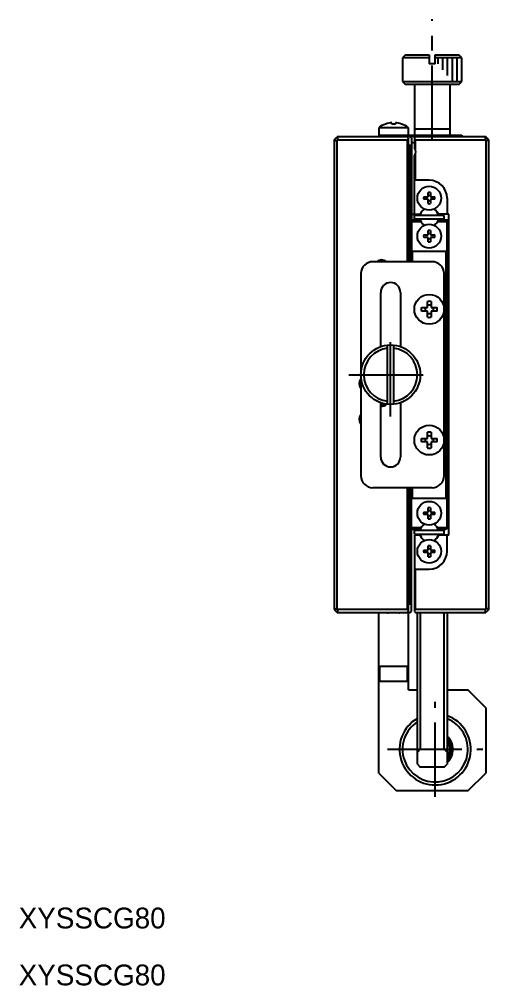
# Model space of a CAD drawing. Extents: x 91 to 488, y 7 to 211.
# Drawn here: x 90.6 to 169.5, y 16.3 to 178.8 of the extents above; entities that cross this region are included whole.
import ezdxf

# ---------------------------------------------------------------- set-up
doc = ezdxf.new("R2010")
doc.units = 0
doc.header["$LTSCALE"] = 10
doc.linetypes.add('CENTER', pattern=[2, 1.25, -0.25, 0.25, -0.25])
doc.layers.get('0').update_dxf_attribs({"linetype": 'CONTINUOUS'})
doc.layers.add('CENTER', color=1, linetype='CENTER')
doc.styles.get("Standard").update_dxf_attribs({"font": 'FGP教科書体NT-M'})

msp = doc.modelspace()

# ---------------------------------------------------------------- linework, layer by layer
at = {"color": 7, "linetype": 'CONTINUOUS'}
for p, q in [((155.5, 172.865), (155, 172.365)), ((159.5, 172.365), (155, 172.365)), ((155, 172.365), (155, 168.365)), ((155.5, 172.865), (159.5, 172.865)), ((159.5, 172.865), (159.5, 171.365)), ((160.5, 172.865), (164.5, 172.865)), ((160.5, 171.365), (160.5, 172.865)), ((165, 172.365), (160.5, 172.365)), ((165, 172.365), (164.5, 172.865)), ((165, 168.365), (165, 172.365)), ((160.5, 171.365), (159.5, 171.365)), ((155, 168.365), (165, 168.365)), ((155, 168.365), (155.5, 167.865)), ((164.5, 167.865), (155.5, 167.865)), ((157, 167.865), (157, 159.365)), ((163, 159.365), (163, 167.865)), ((164.5, 167.865), (165, 168.365)), ((152.183755, 161.230302), (152.15, 161.230302)), ((153.2, 161.230302), (153.2, 161.442436)), ((153.8, 161.230302), (153.2, 161.230302)), ((153.8, 161.442436), (153.8, 161.230302)), ((154.85, 161.230302), (154.816245, 161.230302)), ((156, 160.587499), (151, 160.587499)), ((151, 160.587499), (151, 159.065)), ((151, 159.365), (165, 159.365)), ((156, 159.365), (156, 160.587499)), ((163, 160.365), (157, 160.365)), ((163, 159.065), (163, 159.365)), ((165, 159.365), (165, 159.065)), ((143.5, 158.565), (144, 159.065)), ((143.5, 158.565), (143.5, 79.565)), ((143.5, 158.465), (144, 158.465)), ((169, 159.065), (144, 159.065)), ((144, 158.465), (144.1, 158.565)), ((144, 79.665), (144, 158.465)), ((144.1, 158.565), (144.1, 159.065)), ((144.1, 158.565), (155.8, 158.565)), ((152.571291, 159.120732), (152.55, 159.120732)), ((154.45, 159.120732), (154.428709, 159.120732)), ((156, 158.865), (155.8, 159.065)), ((155.8, 158.565), (156, 158.765)), ((155.8, 158.565), (155.8, 138.065)), ((156, 138.065), (156, 158.865)), ((156, 157.665), (156.5, 157.665)), ((156.5, 158.865), (156.3, 159.065)), ((156.5, 158.865), (156.5, 138.065)), ((157, 158.065), (156.5, 158.065)), ((157.2, 159.065), (157, 158.865)), ((157, 158.865), (157, 157.226438)), ((157, 158.765), (157.2, 158.565)), ((157.2, 156.87725), (157.2, 158.565)), ((157.2, 158.565), (168.9, 158.565)), ((168.9, 159.065), (168.9, 158.565)), ((168.9, 158.565), (169, 158.465)), ((169.5, 158.565), (169, 159.065)), ((169, 158.465), (169, 79.665)), ((169.5, 158.465), (169, 158.465)), ((169.5, 79.565), (169.5, 158.565)), ((156, 157.365), (156.3, 157.365)), ((156.5, 157.565), (156.3, 157.365)), ((156.3, 157.365), (156.3, 138.065)), ((157.2, 151.765), (157.2, 156.25275)), ((157, 146.065), (157, 155.903562)), ((159.5, 151.765), (157, 151.765)), ((159.3, 148.965), (159.3, 149.693709)), ((159.7, 149.693709), (159.7, 148.965)), ((158.571291, 148.965), (159.3, 148.965)), ((159.3, 148.565), (158.571291, 148.565)), ((159.3, 147.836291), (159.3, 148.565)), ((159.7, 148.965), (160.428709, 148.965)), ((159.7, 148.565), (159.7, 147.836291)), ((160.428709, 148.565), (159.7, 148.565)), ((162.5, 148.765), (162.5, 146.065)), ((158.125185, 146.35875), (157.955588, 146.065)), ((161.044412, 146.065), (160.874815, 146.35875)), ((156.5, 146.065), (157.955588, 146.065)), ((156.5, 144.865), (156.7, 145.065)), ((157.955588, 145.065), (156.5, 145.065)), ((158.128812, 144.765), (156.5, 144.765)), ((162, 145.865), (157, 145.865)), ((157, 145.265), (157, 145.865)), ((157, 145.265), (162, 145.265)), ((158.125185, 144.77125), (157.955588, 145.065)), ((162.5, 144.765), (160.871188, 144.765)), ((161.044412, 145.065), (160.874815, 144.77125)), ((162.8, 146.065), (161.044412, 146.065)), ((162.8, 145.065), (161.044412, 145.065)), ((162, 145.265), (162, 145.865)), ((162.5, 144.865), (162.3, 145.065)), ((162.5, 93.265), (162.5, 144.865)), ((162.8, 92.065), (162.8, 146.065)), ((159.3, 142.565), (159.3, 143.293709)), ((159.7, 143.293709), (159.7, 142.565)), ((158.571291, 142.565), (159.3, 142.565)), ((159.3, 142.165), (158.571291, 142.165)), ((159.3, 141.436291), (159.3, 142.165)), ((159.7, 142.565), (160.428709, 142.565)), ((159.7, 142.165), (159.7, 141.436291)), ((160.428709, 142.165), (159.7, 142.165)), ((156.5, 139.865), (162.5, 139.865)), ((156.7, 138.065), (156.7, 139.865)), ((162.3, 139.865), (162.3, 98.265)), ((160, 138.065), (150, 138.065)), ((148, 136.065), (148, 102.065)), ((162, 102.065), (162, 136.065)), ((162.8, 133.565), (162.5, 133.565)), ((151.35, 123.784905), (151.35, 132.915)), ((154.65, 132.915), (154.65, 123.784905)), ((158.183755, 130.365), (159.2, 130.365)), ((159.2, 130.365), (159.2, 131.381245)), ((159.8, 131.381245), (159.8, 130.365)), ((159.8, 130.365), (160.816245, 130.365)), ((159.2, 129.765), (158.183755, 129.765)), ((159.2, 128.748755), (159.2, 129.765)), ((159.8, 129.765), (159.8, 128.748755)), ((160.816245, 129.765), (159.8, 129.765)), ((152.500379, 114.090025), (152.499621, 124.039899)), ((153.499621, 124.039975), (153.500379, 114.090101)), ((162.8, 124.565), (162.5, 124.565)), ((162.5, 121.565), (162.8, 121.565)), ((162.5, 118.565), (162.8, 118.565)), ((162.8, 116.565), (162.5, 116.565)), ((151.35, 105.215), (151.35, 114.345095)), ((154.65, 114.345095), (154.65, 105.215)), ((162.5, 113.565), (162.8, 113.565)), ((159.2, 108.365), (159.2, 109.381245)), ((159.8, 109.381245), (159.8, 108.365)), ((158.183755, 108.365), (159.2, 108.365)), ((159.2, 107.765), (158.183755, 107.765)), ((159.2, 106.748755), (159.2, 107.765)), ((159.8, 108.365), (160.816245, 108.365)), ((159.8, 107.765), (159.8, 106.748755)), ((160.816245, 107.765), (159.8, 107.765)), ((160, 100.065), (150, 100.065)), ((155.8, 100.065), (155.8, 79.565)), ((156, 79.265), (156, 100.065)), ((156.3, 100.065), (156.3, 80.765)), ((156.5, 79.265), (156.5, 100.065)), ((156.7, 98.265), (156.7, 100.065)), ((162.5, 98.265), (156.5, 98.265)), ((158.571291, 95.965), (159.3, 95.965)), ((159.3, 95.965), (159.3, 96.693709)), ((159.7, 96.693709), (159.7, 95.965)), ((159.7, 95.965), (160.428709, 95.965)), ((159.3, 95.565), (158.571291, 95.565)), ((159.3, 94.836291), (159.3, 95.565)), ((159.7, 95.565), (159.7, 94.836291)), ((160.428709, 95.565), (159.7, 95.565)), ((156.5, 93.365), (158.128812, 93.365)), ((156.7, 93.065), (156.5, 93.265)), ((156.7, 93.065), (157.955588, 93.065)), ((162, 92.865), (157, 92.865)), ((157, 92.265), (157, 92.865)), ((157.955588, 93.065), (158.125185, 93.35875)), ((160.871188, 93.365), (162.5, 93.365)), ((160.874815, 93.35875), (161.044412, 93.065)), ((161.044412, 93.065), (162.3, 93.065)), ((162, 92.265), (162, 92.865)), ((162.5, 93.265), (162.3, 93.065)), ((157, 92.265), (162, 92.265)), ((157.955588, 92.065), (157, 92.065)), ((157, 92.065), (157, 79.265)), ((158.125185, 91.77125), (157.955588, 92.065)), ((161.044412, 92.065), (160.874815, 91.77125)), ((162.8, 92.065), (161.044412, 92.065)), ((162.5, 89.365), (162.5, 92.065)), ((158.571291, 89.565), (159.3, 89.565)), ((159.3, 89.565), (159.3, 90.293709)), ((159.7, 90.293709), (159.7, 89.565)), ((159.7, 89.565), (160.428709, 89.565)), ((159.3, 89.165), (158.571291, 89.165)), ((159.3, 88.436291), (159.3, 89.165)), ((159.7, 89.165), (159.7, 88.436291)), ((160.428709, 89.165), (159.7, 89.165)), ((157, 86.365), (159.5, 86.365)), ((157.2, 79.565), (157.2, 86.365)), ((143.5, 79.665), (144, 79.665)), ((144.1, 79.565), (144, 79.665)), ((156.3, 80.765), (156, 80.765)), ((156.5, 80.465), (156, 80.465)), ((156.3, 80.765), (156.5, 80.565)), ((169, 79.665), (168.9, 79.565)), ((169.5, 79.665), (169, 79.665)), ((143.5, 79.565), (144, 79.065)), ((144, 79.065), (156.3, 79.065)), ((144.1, 79.065), (144.1, 79.565)), ((155.8, 79.565), (144.1, 79.565)), ((151, 52.065), (151, 79.065)), ((152.55, 79.009268), (152.571291, 79.009268)), ((154.428709, 79.009268), (154.45, 79.009268)), ((156, 79.365), (155.8, 79.565)), ((155.8, 79.065), (156, 79.265)), ((156, 66.065), (156, 79.065)), ((156.3, 79.065), (156.5, 79.265)), ((157.2, 79.565), (157, 79.365)), ((157, 79.265), (157.2, 79.065)), ((168.9, 79.565), (157.2, 79.565)), ((157.2, 79.065), (169, 79.065)), ((157.5, 53.565), (157.5, 79.065)), ((158, 79.065), (158, 56.065)), ((162, 56.065), (162, 79.065)), ((162.5, 79.065), (162.5, 53.565)), ((168.9, 79.565), (168.9, 79.065)), ((169.5, 79.565), (169, 79.065)), ((151, 70.065), (156, 70.065)), ((151.15, 70.065), (151.15, 67.465)), ((155.85, 67.465), (155.85, 70.065)), ((155.85, 67.465), (151.15, 67.465)), ((156, 66.065), (157.5, 66.065)), ((162.5, 66.065), (166, 66.065)), ((169, 63.065), (166, 66.065)), ((169, 63.065), (169, 52.065)), ((158, 56.065), (157.5, 55.565)), ((158, 56.065), (162, 56.065)), ((162.5, 55.565), (162, 56.065)), ((151, 52.065), (154, 49.065)), ((157.5, 53.565), (158, 53.065)), ((162, 53.065), (158, 53.065)), ((162, 53.065), (162.5, 53.565)), ((166, 49.065), (169, 52.065)), ((166, 49.065), (154, 49.065))]:
    msp.add_line(p, q, dxfattribs=at)
at = {"color": 3, "linetype": 'CONTINUOUS'}
for p, q in [((161, 171.365), (161, 172.365)), ((161.8, 170.365), (161.8, 172.365)), ((162.6, 169.365), (162.6, 172.365)), ((163.4, 168.365), (163.4, 172.365)), ((164.2, 168.365), (164.2, 172.365))]:
    msp.add_line(p, q, dxfattribs=at)
at = {"color": 7, "linetype": 'CONTINUOUS'}
for centre, radius in [((159.5, 148.765), 2), ((159.5, 142.365), 2), ((159.5, 130.065), 2.5), ((153, 119.065), 5), ((159.5, 108.065), 2.5), ((159.5, 95.765), 2), ((159.5, 89.365), 2)]:
    msp.add_circle(centre, radius, dxfattribs=at)
for centre, radius, start, end in [((153.5, 157.465), 4, 109.724634, 128.682187), ((153.5, 157.465), 3.988734, 94.313394, 109.268203), ((153.5, 157.465), 3.988734, 70.731797, 85.686606), ((153.5, 157.465), 4, 51.317813, 70.275366), ((156.25, 156.565), 1, 318.590378, 41.409622), ((159.5, 148.765), 3, 0, 90), ((159.5, 148.765), 0.95, 77.846803, 102.153197), ((159.5, 148.765), 0.95, 167.846803, 192.153197), ((159.5, 148.765), 0.435085, 152.633517, 207.366483), ((159.5, 148.765), 0.435085, 62.633517, 117.366483), ((159.5, 148.765), 0.435085, 242.633517, 297.366483), ((159.5, 148.765), 0.435085, 332.633517, 27.366483), ((159.5, 148.765), 0.95, 347.846803, 12.153197), ((159.5, 145.565001), 1.5875, 135.000026, 169.106985), ((159.614905, 145.450095), 1.75, 121.881533, 135), ((159.5, 145.565001), 1.5875, 120.433263, 134.99975), ((159.5, 148.765), 0.95, 257.846803, 282.153197), ((159.5, 145.565001), 1.5875, 10.89305, 59.566737), ((159.385095, 145.450095), 1.75, 45, 58.118467), ((159.5, 145.565001), 1.5875, 190.893136, 210), ((159.5, 145.565001), 1.5875, 210.000031, 239.566818), ((159.5, 145.565), 1.5875, 315, 329.739186), ((159.5, 145.565), 1.5875, 329.739186, 330), ((159.5, 145.565001), 1.5875, 329.999969, 349.106864), ((159.614905, 145.679905), 1.75, 225, 238.118467), ((159.5, 142.365), 0.95, 77.846803, 102.153197), ((159.5, 145.565001), 1.5875, 300.433182, 314.999974), ((159.385095, 145.679905), 1.75, 301.881533, 315), ((159.5, 142.365), 0.95, 167.846803, 192.153197), ((159.5, 142.365), 0.435085, 152.633517, 207.366483), ((159.5, 142.365), 0.435085, 62.633517, 117.366483), ((159.5, 142.365), 0.435085, 242.633517, 297.366483), ((159.5, 142.365), 0.95, 257.846803, 282.153197), ((159.5, 142.365), 0.435085, 332.633517, 27.366483), ((159.5, 142.365), 0.95, 347.846803, 12.153197), ((150, 136.065), 2, 90, 180), ((151.5, 137.065), 1.075, 68.471096, 111.528904), ((160, 136.065), 2, 0, 90), ((153, 132.915), 1.65, 0, 180), ((159.5, 130.065), 1.35, 167.160412, 192.839588), ((159.5, 130.065), 0.708484, 154.948092, 205.051908), ((159.5, 130.065), 1.35, 77.160412, 102.839588), ((159.5, 130.065), 0.708484, 64.948092, 115.051908), ((159.5, 130.065), 0.708484, 334.948092, 25.051908), ((159.5, 130.065), 1.35, 347.160412, 12.839588), ((159.5, 130.065), 0.708484, 244.948092, 295.051908), ((159.5, 130.065), 1.35, 257.160412, 282.839588), ((153, 119.065), 4.5, 96.383742, 263.625002), ((153, 119.065), 4.5, 276.383742, 83.625002), ((149, 117.565), 1.075, 158.471096, 201.528904), ((151.5, 115.065), 1.075, 261.979067, 301.920203), ((149, 111.565), 1.075, 158.471096, 201.528904), ((159.5, 108.065), 1.35, 77.160412, 102.839588), ((159.5, 108.065), 1.35, 167.160412, 192.839588), ((159.5, 108.065), 0.708484, 154.948092, 205.051908), ((159.5, 108.065), 0.708484, 64.948092, 115.051908), ((159.5, 108.065), 0.708484, 244.948092, 295.051908), ((159.5, 108.065), 0.708484, 334.948092, 25.051908), ((159.5, 108.065), 1.35, 347.160412, 12.839588), ((159.5, 108.065), 1.35, 257.160412, 282.839588), ((153, 105.215), 1.65, 180, 0), ((150, 102.065), 2, 180, 270), ((160, 102.065), 2, 270, 0), ((159.5, 95.765), 0.95, 167.846803, 192.153197), ((159.5, 95.765), 0.435085, 152.633517, 207.366483), ((159.5, 95.765), 0.95, 77.846803, 102.153197), ((159.5, 95.765), 0.435085, 62.633517, 117.366483), ((159.5, 95.765), 0.435085, 332.633517, 27.366483), ((159.5, 95.765), 0.95, 347.846803, 12.153197), ((159.5, 95.765), 0.435085, 242.633517, 297.366483), ((159.5, 95.765), 0.95, 257.846803, 282.153197), ((159.5, 92.565001), 1.5875, 120.433263, 169.106999), ((159.614905, 92.450095), 1.75, 121.881533, 135), ((159.5, 92.565001), 1.5875, 10.893001, 59.566737), ((159.385095, 92.450095), 1.75, 45, 58.118467), ((159.5, 92.565001), 1.5875, 190.893173, 210), ((159.5, 92.565), 1.5875, 210, 225), ((159.614905, 92.679905), 1.75, 225, 238.118467), ((159.5, 92.565001), 1.5875, 225.000026, 239.566818), ((159.5, 92.565001), 1.5875, 300.433182, 315.00025), ((159.385095, 92.679905), 1.75, 301.881533, 315), ((159.5, 92.565), 1.5875, 315, 330), ((159.5, 92.565001), 1.5875, 329.999969, 349.106827), ((159.5, 89.365), 0.95, 167.846803, 192.153197), ((159.5, 89.365), 0.435085, 152.633517, 207.366483), ((159.5, 89.365), 0.95, 77.846803, 102.153197), ((159.5, 89.365), 0.435085, 62.633517, 117.366483), ((159.5, 89.365), 0.435085, 332.633517, 27.366483), ((159.5, 89.365), 0.95, 347.846803, 12.153197), ((159.5, 89.365), 0.435085, 242.633517, 297.366483), ((159.5, 89.365), 0.95, 257.846803, 282.153197), ((159.5, 89.365), 3, 270, 0), ((153.5, 82.065), 3.2, 249.635865, 252.729995), ((153.5, 82.065), 3.2, 287.270005, 290.364135), ((160.5, 56.065), 6, 120, 70.528779), ((160.5, 56.065), 5.5, 123.055731, 68.676314), ((160.5, 56.065), 3, 311.810315, 48.189685), ((160.5, 56.065), 2.5, 323.130102, 36.869898)]:
    msp.add_arc(centre, radius, start, end, dxfattribs=at)
at = {"color": 3, "linetype": 'CONTINUOUS'}
for centre, radius, start, end in [((151.5, 137.065), 1.3, 50.284863, 129.715137), ((149, 117.565), 1.3, 140.284863, 219.715137), ((151.5, 115.065), 1.3, 263.37419, 312.452238), ((149, 111.565), 1.3, 140.284863, 219.715137), ((160.5, 56.065), 2.75, 316.658242, 43.341758)]:
    msp.add_arc(centre, radius, start, end, dxfattribs=at)
at = {"layer": 'CENTER', "color": 1, "linetype": 'CENTER'}
for p, q in [((160, 158.565), (160, 178.835)), ((153, 112.065), (153, 126.065)), ((146, 119.065), (160, 119.065)), ((160.5, 48.065), (160.5, 64.065)), ((152.5, 56.065), (168.5, 56.065))]:
    msp.add_line(p, q, dxfattribs=at)

# ---------------------------------------------------------------- texts
at = {"color": 7}
for p in [(90.446432, 25.940703), (90.446432, 16.364803)]:
    msp.add_text('XYSSCG80', height=3.5, dxfattribs=at).set_placement(p)

doc.saveas('drawing.dxf')
